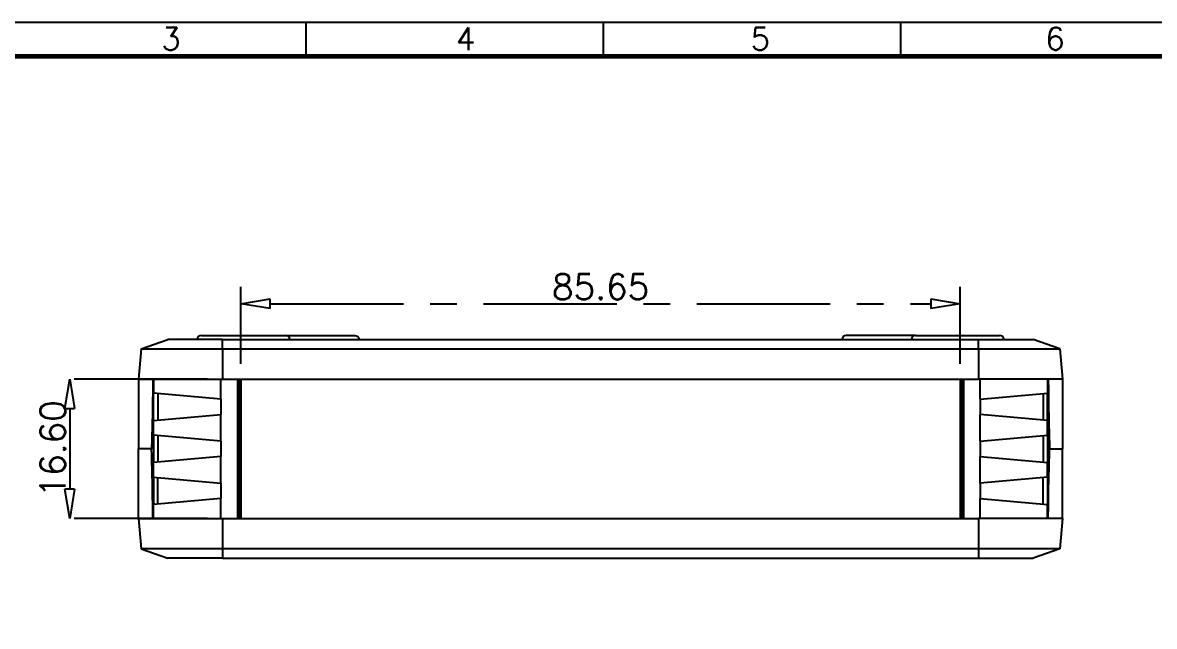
# Model space of a CAD drawing. Header units: millimetres. Extents: x 3683 to 5830, y 1279 to 1555.
# Drawn here: x 5034.1 to 5168.8, y 1483.2 to 1555 of the extents above; entities that cross this region are included whole.
import ezdxf

# ---------------------------------------------------------------- set-up
doc = ezdxf.new("R2010")
doc.units = ezdxf.units.MM
doc.header["$LTSCALE"] = 0.5
doc.linetypes.add('CENTER', pattern=[50.8, 31.75, -6.35, 6.35, -6.35])
doc.layers.add('112', color=7, linetype='Continuous', true_color=0xffffff)
doc.layers.add('A1_KUANG', color=7, linetype='Continuous')
doc.layers.add('A4_KUANG', color=7, linetype='Continuous')
doc.layers.add('dim', color=82, linetype='Continuous', lineweight=9)
doc.styles.get("Standard").update_dxf_attribs({"font": 'txt', "bigfont": 'gbcbig.shx'})
doc.dimstyles.new('VT-3.00', dxfattribs={"dimtxt": 3, "dimasz": 3.5, "dimexe": 2, "dimexo": 1.8, "dimgap": 0.5, "dimtad": 1, "dimzin": 0, "dimdsep": 46, "dimtxsty": 'Standard', "dimblk": 'CLOSEDBLANK', "dimcen": 0.3, "dimclrd": 1, "dimclre": 1, "dimclrt": 7, "dimadec": 1, "dimazin": 0, "dimtfac": 1, "dimtofl": 0, "dimtmove": 0, "dimatfit": 3, "dimldrblk": 'CLOSEDBLANK', "dimfxl": 0, "dimtolj": 1, "dimtzin": 0, "dimarcsym": 0})

# ---------------------------------------------------------------- blocks, each defined once
blk = doc.blocks.new('A$C3291225B')
at = {"layer": 'A4_KUANG'}
for p, q in [((78.543, 194.147), (78.543, 197.012)), ((103.769, 194.147), (103.769, 197.012)), ((128.995, 194.147), (128.995, 197.012)), ((258, 194.147), (2.865, 194.147))]:
    blk.add_line(p, q, dxfattribs=at)
at = {"layer": 'A4_KUANG', "color": 8}
blk.add_lwpolyline([(258, 0), (258, 197.012), (0, 197.012), (0, 0)], close=True, dxfattribs=at)
at = {"layer": 'A4_KUANG', "const_width": 0.4}
blk.add_lwpolyline([(2.865, 2.865), (2.865, 194.147), (255.126, 194.147), (255.135, 2.865), (2.865, 2.865)], dxfattribs=at)
at = {"layer": 'A4_KUANG'}
for s, p in [('3', (66.252, 194.69)), ('4', (91.254, 194.69)), ('5', (116.255, 194.69)), ('6', (141.256, 194.69))]:
    blk.add_text(s, height=1.91, dxfattribs=at).set_placement(p)
blk = doc.blocks.new('_ClosedBlank')
at = {"color": 0, "linetype": 'ByBlock', "lineweight": -2}
for p, q in [((-1, 0.167), (0, 0)), ((-1, 0.167), (-1, -0.167)), ((0, 0), (-1, -0.167))]:
    blk.add_line(p, q, dxfattribs=at)
blk = doc.blocks.new('*D69')
at = {"layer": 'Defpoints', "color": 0, "linetype": 'CENTER'}
for p in [(9616.5, 3114.18), (9530.85, 3105.21), (9616.5, 3105.21)]:
    blk.add_point(p, dxfattribs=at)
at = {"layer": 'dim', "color": 1, "linetype": 'CENTER', "lineweight": -2}
for p, q in [((9530.85, 3107.01), (9530.85, 3116.18)), ((9616.5, 3107.01), (9616.5, 3116.18)), ((9534.35, 3114.18), (9613, 3114.18))]:
    blk.add_line(p, q, dxfattribs=at)
at = {"layer": 'dim', "color": 1, "linetype": 'CENTER', "lineweight": -2, "xscale": 3.5, "yscale": 3.5, "zscale": 3.5, "rotation": 180}
blk.add_blockref('_ClosedBlank', (9530.85, 3114.18), dxfattribs=at)
at = {"layer": 'dim', "color": 1, "linetype": 'CENTER', "lineweight": -2, "xscale": 3.5, "yscale": 3.5, "zscale": 3.5}
blk.add_blockref('_ClosedBlank', (9616.5, 3114.18), dxfattribs=at)
at = {"layer": 'dim', "color": 7, "linetype": 'CENTER', "insert": (9573.68, 3116.18), "char_height": 3, "attachment_point": 5}
blk.add_mtext('\\A1;85.65', dxfattribs=at)
blk = doc.blocks.new('*D70')
at = {"layer": 'Defpoints', "color": 0, "linetype": 'CENTER'}
for p in [(9528.68, 3105.21), (9510.48, 3088.61), (9528.68, 3088.61)]:
    blk.add_point(p, dxfattribs=at)
at = {"layer": 'dim', "color": 1, "linetype": 'CENTER', "lineweight": -2}
for p, q in [((9526.88, 3105.21), (9508.48, 3105.21)), ((9510.48, 3101.71), (9510.48, 3092.11)), ((9526.88, 3088.61), (9508.48, 3088.61))]:
    blk.add_line(p, q, dxfattribs=at)
at = {"layer": 'dim', "color": 1, "linetype": 'CENTER', "lineweight": -2, "xscale": 3.5, "yscale": 3.5, "zscale": 3.5}
for p, rotation in [((9510.48, 3105.21), 90), ((9510.48, 3088.61), 270)]:
    blk.add_blockref('_ClosedBlank', p, dxfattribs=dict(at, rotation=rotation))
at = {"layer": 'dim', "color": 7, "linetype": 'CENTER', "insert": (9508.48, 3096.91), "char_height": 3, "attachment_point": 5, "rotation": 90}
blk.add_mtext('\\A1;16.60', dxfattribs=at)

msp = doc.modelspace()

# ---------------------------------------------------------------- linework, layer by layer
at = {"layer": '112', "color": 7}
for p, q in [((5048.233, 1516.185), (5051.417, 1517.276)), ((5057.917, 1517.276), (5051.417, 1517.276)), ((5055.417, 1517.776), (5065.417, 1517.776)), ((5057.917, 1517.276), (5147.917, 1517.276)), ((5057.917, 1516.185), (5057.917, 1517.276)), ((5065.417, 1517.776), (5073.667, 1517.776)), ((5140.417, 1517.776), (5132.167, 1517.776)), ((5140.417, 1517.776), (5150.417, 1517.776)), ((5147.917, 1516.185), (5147.917, 1517.276)), ((5147.917, 1517.276), (5154.417, 1517.276)), ((5157.601, 1516.185), (5154.417, 1517.276)), ((5048.233, 1516.185), (5047.917, 1512.576)), ((5048.233, 1516.185), (5057.917, 1516.185)), ((5057.917, 1516.185), (5057.917, 1512.576)), ((5057.917, 1516.185), (5147.917, 1516.185)), ((5147.917, 1516.185), (5157.601, 1516.185)), ((5147.917, 1516.185), (5147.917, 1512.576)), ((5157.601, 1516.185), (5157.917, 1512.576)), ((5047.917, 1512.576), (5057.917, 1512.576)), ((5047.917, 1512.576), (5047.917, 1504.276)), ((5049.717, 1512.576), (5049.717, 1510.887)), ((5057.717, 1510.187), (5057.717, 1512.577)), ((5057.917, 1512.576), (5147.917, 1512.576)), ((5059.717, 1512.576), (5059.717, 1495.977)), ((5059.917, 1512.576), (5059.917, 1495.977)), ((5060.093, 1512.576), (5060.093, 1495.977)), ((5145.741, 1512.576), (5145.741, 1495.977)), ((5145.917, 1512.576), (5145.917, 1495.977)), ((5146.117, 1512.576), (5146.117, 1495.977)), ((5157.917, 1512.576), (5147.917, 1512.576)), ((5148.117, 1510.187), (5148.117, 1512.577)), ((5156.117, 1512.576), (5156.117, 1510.887)), ((5157.917, 1512.576), (5157.917, 1504.276)), ((5057.717, 1510.187), (5049.717, 1510.887)), ((5049.717, 1507.666), (5049.717, 1510.887)), ((5050.22, 1510.843), (5050.22, 1507.71)), ((5057.717, 1510.187), (5057.717, 1508.366)), ((5148.117, 1510.187), (5156.117, 1510.887)), ((5148.117, 1510.187), (5148.117, 1508.366)), ((5155.614, 1510.843), (5155.614, 1507.71)), ((5156.117, 1507.666), (5156.117, 1510.887)), ((5049.717, 1507.666), (5057.717, 1508.366)), ((5049.717, 1505.887), (5049.717, 1507.666)), ((5057.717, 1505.187), (5057.717, 1508.366)), ((5148.117, 1505.187), (5148.117, 1508.366)), ((5156.117, 1507.666), (5148.117, 1508.366)), ((5156.117, 1505.887), (5156.117, 1507.666)), ((5057.717, 1505.187), (5049.717, 1505.887)), ((5049.717, 1505.887), (5049.717, 1502.666)), ((5050.22, 1505.843), (5050.22, 1502.71)), ((5057.717, 1505.187), (5057.717, 1503.366)), ((5148.117, 1505.187), (5156.117, 1505.887)), ((5148.117, 1505.187), (5148.117, 1503.366)), ((5155.614, 1505.843), (5155.614, 1502.71)), ((5156.117, 1505.887), (5156.117, 1502.666)), ((5049.465, 1504.276), (5047.917, 1504.276)), ((5049.465, 1504.276), (5047.917, 1504.276)), ((5047.917, 1495.976), (5047.917, 1504.276)), ((5049.655, 1504.276), (5049.717, 1504.276)), ((5156.117, 1504.276), (5156.18, 1504.276)), ((5156.369, 1504.276), (5157.917, 1504.276)), ((5156.369, 1504.276), (5157.917, 1504.276)), ((5157.917, 1495.976), (5157.917, 1504.276)), ((5057.717, 1503.366), (5049.717, 1502.666)), ((5049.717, 1500.887), (5049.717, 1502.666)), ((5057.717, 1500.187), (5057.717, 1503.366)), ((5148.117, 1500.187), (5148.117, 1503.366)), ((5148.117, 1503.366), (5156.117, 1502.666)), ((5156.117, 1500.887), (5156.117, 1502.666)), ((5049.717, 1500.887), (5057.717, 1500.187)), ((5049.717, 1500.887), (5049.717, 1497.666)), ((5050.22, 1497.71), (5050.22, 1500.843)), ((5156.117, 1500.887), (5148.117, 1500.187)), ((5155.614, 1497.71), (5155.614, 1500.843)), ((5156.117, 1500.887), (5156.117, 1497.666)), ((5057.717, 1500.187), (5057.717, 1498.366)), ((5148.117, 1500.187), (5148.117, 1498.366)), ((5057.717, 1498.366), (5049.717, 1497.666)), ((5057.717, 1495.976), (5057.717, 1498.366)), ((5148.117, 1495.976), (5148.117, 1498.366)), ((5148.117, 1498.366), (5156.117, 1497.666)), ((5049.717, 1495.976), (5049.717, 1497.666)), ((5156.117, 1495.976), (5156.117, 1497.666)), ((5047.917, 1495.976), (5048.233, 1492.368)), ((5047.917, 1495.976), (5057.917, 1495.976)), ((5057.917, 1495.976), (5147.917, 1495.976)), ((5057.917, 1495.976), (5057.917, 1492.368)), ((5147.917, 1495.976), (5147.917, 1492.368)), ((5157.917, 1495.976), (5147.917, 1495.976)), ((5157.917, 1495.976), (5157.601, 1492.368)), ((5057.917, 1492.368), (5048.233, 1492.368)), ((5048.233, 1492.368), (5051.417, 1491.276)), ((5147.917, 1492.368), (5057.917, 1492.368)), ((5057.917, 1492.368), (5057.917, 1491.276)), ((5157.601, 1492.368), (5147.917, 1492.368)), ((5147.917, 1492.368), (5147.917, 1491.276)), ((5157.601, 1492.368), (5154.417, 1491.276)), ((5057.917, 1491.276), (5051.417, 1491.276)), ((5057.917, 1491.276), (5147.917, 1491.276)), ((5147.917, 1491.276), (5154.417, 1491.276))]:
    msp.add_line(p, q, dxfattribs=at)
for centre, start, end in [((5055.417, 1517.276), 90, 180), ((5065.417, 1517.276), 0, 90), ((5132.167, 1517.276), 90, 180), ((5140.417, 1517.276), 90, 180), ((5150.417, 1517.276), 0, 90)]:
    msp.add_arc(centre, 0.5, start, end, dxfattribs=at)
at = {"layer": '112', "color": 7, "extrusion": (0, 0, -1)}
msp.add_arc((-5073.667, 1517.276), 0.5, 90, 180, dxfattribs=at)
at = {"layer": '112', "color": 7}
for points, knots in [([(5049.623, 1512.579), (5049.623, 1512.574), (5049.623, 1512.549), (5049.622, 1512.465), (5049.622, 1512.431), (5049.621, 1512.347), (5049.621, 1512.298), (5049.619, 1512.131), (5049.618, 1511.994), (5049.615, 1511.67), (5049.613, 1511.482), (5049.609, 1511.162), (5049.608, 1511.048), (5049.605, 1510.812), (5049.604, 1510.689), (5049.599, 1510.305), (5049.596, 1510.028), (5049.59, 1509.583), (5049.587, 1509.43), (5049.583, 1509.112), (5049.58, 1508.949), (5049.572, 1508.451), (5049.566, 1508.104), (5049.559, 1507.743)], [0, 0, 0, 0, 0.125, 0.125, 0.1875, 0.1875, 0.25, 0.25, 0.375, 0.375, 0.5, 0.5, 0.5625, 0.5625, 0.625, 0.625, 0.75, 0.75, 0.8125, 0.8125, 0.875, 0.875, 1, 1, 1, 1]), ([(5156.211, 1512.579), (5156.211, 1512.574), (5156.212, 1512.549), (5156.212, 1512.465), (5156.213, 1512.43), (5156.213, 1512.346), (5156.214, 1512.297), (5156.215, 1512.13), (5156.217, 1511.993), (5156.22, 1511.667), (5156.222, 1511.479), (5156.226, 1511.049), (5156.229, 1510.813), (5156.235, 1510.3), (5156.239, 1510.022), (5156.245, 1509.575), (5156.247, 1509.42), (5156.252, 1509.103), (5156.254, 1508.941), (5156.263, 1508.444), (5156.269, 1508.1), (5156.276, 1507.743)], [0, 0, 0, 0, 0.125, 0.125, 0.1875, 0.1875, 0.25, 0.25, 0.375, 0.375, 0.5, 0.5, 0.625, 0.625, 0.75, 0.75, 0.8125, 0.8125, 0.875, 0.875, 1, 1, 1, 1]), ([(5049.559, 1507.743), (5049.548, 1507.197), (5049.535, 1506.634), (5049.512, 1505.766), (5049.504, 1505.472), (5049.49, 1505.026), (5049.485, 1504.876), (5049.475, 1504.576), (5049.47, 1504.427), (5049.465, 1504.276)], [0, 0, 0, 0, 0.5, 0.5, 0.75, 0.75, 0.875, 0.875, 1, 1, 1, 1]), ([(5049.655, 1504.276), (5049.676, 1504.869), (5049.691, 1505.454), (5049.712, 1506.61), (5049.717, 1507.18), (5049.717, 1507.743)], [0, 0, 0, 0, 0.5, 0.5, 1, 1, 1, 1]), ([(5156.18, 1504.276), (5156.159, 1504.869), (5156.143, 1505.454), (5156.122, 1506.61), (5156.117, 1507.18), (5156.117, 1507.743)], [0, 0, 0, 0, 0.5, 0.5, 1, 1, 1, 1]), ([(5156.276, 1507.743), (5156.287, 1507.197), (5156.299, 1506.634), (5156.322, 1505.766), (5156.331, 1505.472), (5156.344, 1505.026), (5156.349, 1504.876), (5156.359, 1504.576), (5156.364, 1504.427), (5156.369, 1504.276)], [0, 0, 0, 0, 0.5, 0.5, 0.75, 0.75, 0.875, 0.875, 1, 1, 1, 1]), ([(5049.623, 1495.974), (5049.623, 1495.979), (5049.617, 1496.877), (5049.577, 1499.943), (5049.541, 1502.111), (5049.465, 1504.276)], [0, 0, 0, 0, 0.5, 0.5, 1, 1, 1, 1]), ([(5156.211, 1495.974), (5156.211, 1495.979), (5156.217, 1496.875), (5156.257, 1499.938), (5156.293, 1502.086), (5156.369, 1504.276)], [0, 0, 0, 0, 0.5, 0.5, 1, 1, 1, 1])]:
    msp.add_open_spline(points, degree=3, knots=knots, dxfattribs=at)

# ---------------------------------------------------------------- block references
at = {"layer": 'A1_KUANG', "color": 1, "lineweight": 0, "xscale": 1.403050184557287, "yscale": 1.403050184557742, "zscale": 1.403050184556499}
msp.add_blockref('A$C3291225B', (4957.68, 1278.573), dxfattribs=at)

# ---------------------------------------------------------------- dimensions: what is measured, and where the dimension line sits
at = {"layer": 'dim', "linetype": 'CENTER'}
dim = msp.add_linear_dim(base=(5145.741, 1521.552), p1=(5060.093, 1512.576), p2=(5145.741, 1512.576), dimstyle='VT-3.00', dxfattribs=at)
dim.commit()
dim.dimension.update_dxf_attribs({"geometry": '*D69', "text_midpoint": (5102.917, 1523.552), "insert": (-4470.759, -1592.63)})
dim = msp.add_linear_dim(base=(5039.725, 1495.976), p1=(5057.917, 1512.576), p2=(5057.917, 1495.976), angle=90, dimstyle='VT-3.00', dxfattribs=at)
dim.commit()
dim.dimension.update_dxf_attribs({"geometry": '*D70', "text_midpoint": (5037.725, 1504.276), "insert": (-4470.759, -1592.63)})

doc.saveas('drawing.dxf')
